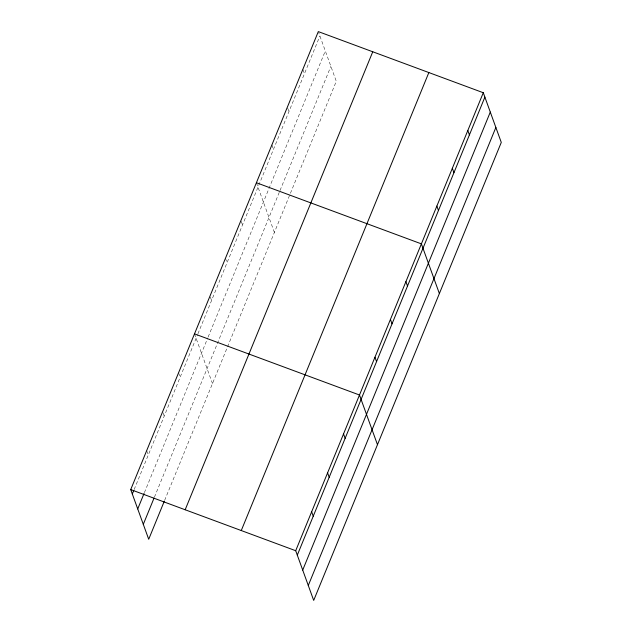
<?xml version="1.0" encoding="UTF-8"?>
<svg xmlns="http://www.w3.org/2000/svg" width="632" height="632" viewBox="0 0 632 632"><rect width="100%" height="100%" fill="white"/><g stroke="black" fill="none" stroke-linecap="round" stroke-linejoin="round"><path stroke-width="0.47" stroke-dasharray="3.16 2.37" d="M134.174 489.468L197.571 334.676M197.942 333.775L319.903 36M144.404 492.636L207.77 337.923M208.141 337.022L325.314 50.947M154.421 497.171L279.668 191.385M280.039 190.485L330.884 66.336M164.652 500.339L336.295 81.283L318.631 32.477M302.831 69.386L304.427 73.786M287.678 108.048L288.95 111.572M271.878 144.949L273.474 149.357M256.41 182.735L274.391 232.418M241.25 221.398L242.522 224.921M225.458 258.306L227.046 262.707M210.298 296.969L211.57 300.492M194.506 333.87L212.486 383.553M178.556 372.801L180.152 377.209M162.93 412.609L164.209 416.132M146.671 450.663L148.267 455.064"/><path stroke-width="0.95" d="M164.28 501.247L148.71 539.27L130.721 489.587L318.307 31.6L483.29 92.73L501.279 142.413L313.693 600.4L295.705 550.717L483.29 92.73M132.317 493.995L133.802 490.369M137.729 508.934L144.033 493.545M143.298 524.331L154.05 498.071M185.168 509.763L372.754 51.777M241.266 530.548L428.852 72.554M297.301 555.125L484.886 97.131M302.712 570.064L490.298 112.077M308.282 585.461L495.867 127.466M256.41 182.735L421.386 243.865L439.374 293.548M194.506 333.87L359.482 395L377.47 444.683M130.721 489.587L295.705 550.717M467.814 130.516L469.41 134.916M452.338 168.302L453.934 172.702M436.862 206.079L438.458 210.488M405.91 281.651L407.506 286.051M390.434 319.437L392.03 323.837M374.958 357.222L376.553 361.623M343.539 433.931L345.135 438.339M327.597 472.862L329.193 477.263M311.655 511.794L313.243 516.194"/></g></svg>
